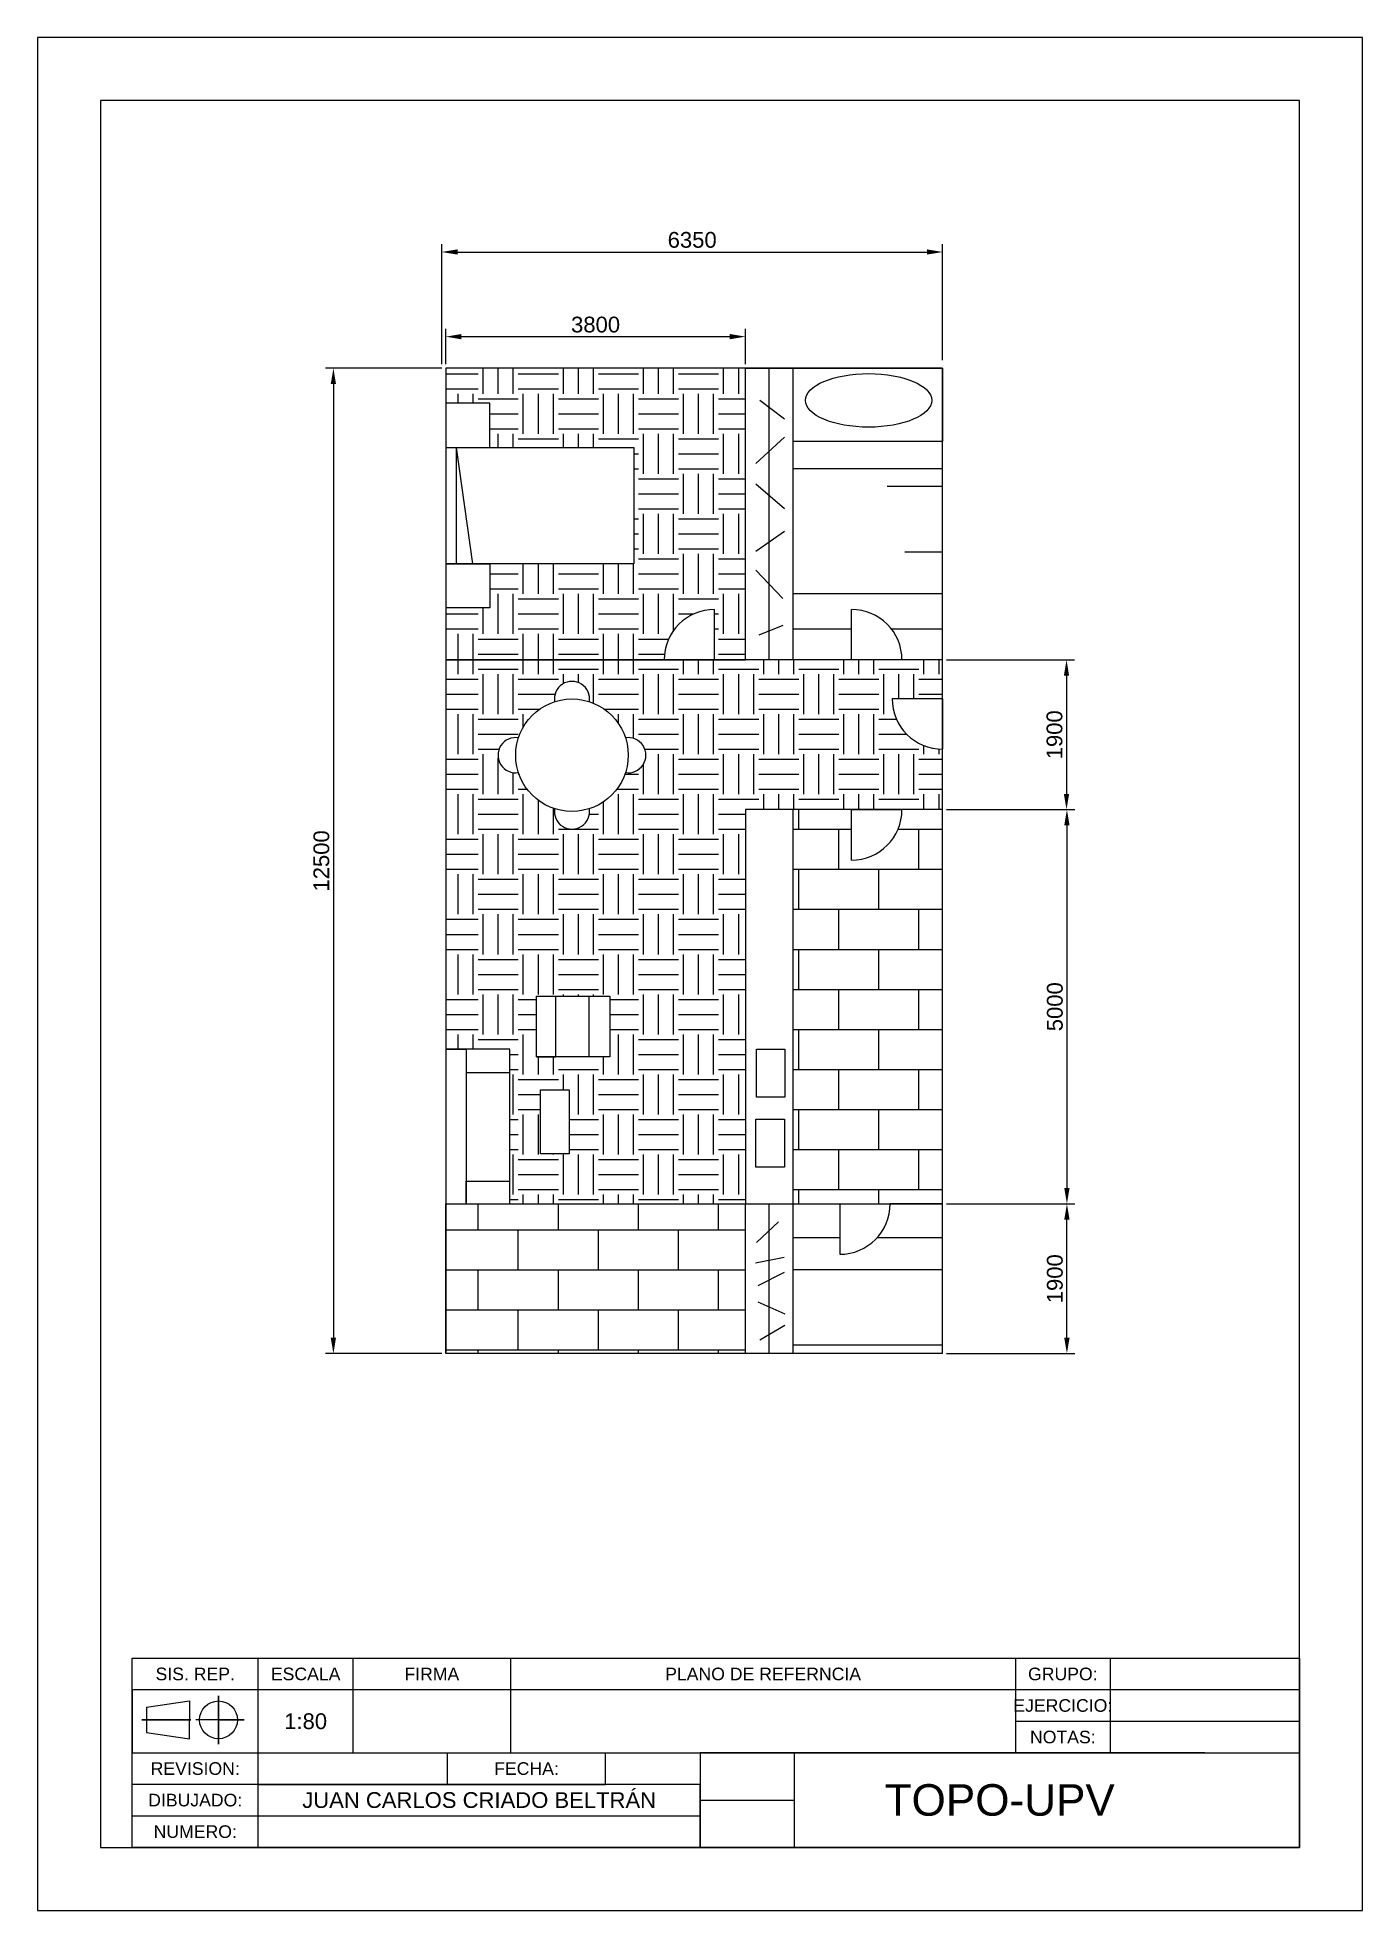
# Model space of a CAD drawing. Header units: millimetres. Extents: x 0 to 210, y 0 to 297.
import ezdxf

# ---------------------------------------------------------------- set-up
doc = ezdxf.new("R2010")
doc.units = ezdxf.units.MM
for name, color, linetype in [('Cotas', 1, 'Continuous'), ('Dibujo', 7, 'Continuous'), ('Sombreado', 7, 'Continuous')]:
    doc.layers.add(name, color=color, linetype=linetype)
doc.styles.get("Standard").update_dxf_attribs({"font": 'arial.ttf'})
doc.dimstyles.new('ISO-25', dxfattribs={"dimtxt": 2.5, "dimasz": 2.5, "dimexe": 1.25, "dimexo": 0.625, "dimtad": 1, "dimdec": 1, "dimlfac": 80, "dimtxsty": 'Standard', "dimcen": 2.5, "dimadec": 0, "dimazin": 0, "dimtfac": 1, "dimtdec": 1, "dimtmove": 0, "dimatfit": 3, "dimfxl": 1, "dimarcsym": 0})

# ---------------------------------------------------------------- blocks, each defined once
blk = doc.blocks.new('*D27')
at = {"layer": 'Cotas', "color": 0, "lineweight": -2, "transparency": 16777216}
for p, q in [((64.07, 244.56), (45.65, 244.56)), ((46.9, 242.06), (46.9, 90.81)), ((64.07, 88.31), (45.65, 88.31))]:
    blk.add_line(p, q, dxfattribs=at)
at = {"layer": 'Cotas', "color": 0, "transparency": 16777216}
for points in [[(46.48, 242.06), (47.31, 242.06), (46.9, 244.56)], [(46.48, 90.81), (47.31, 90.81), (46.9, 88.31)]]:
    blk.add_solid(points, dxfattribs=at)
at = {"layer": 'Defpoints', "color": 0, "transparency": 16777216}
for p in [(64.7, 244.56), (46.9, 88.31), (64.7, 88.31)]:
    blk.add_point(p, dxfattribs=at)
at = {"layer": 'Cotas', "color": 0, "transparency": 16777216, "insert": (45, 166.43), "char_height": 2.5, "attachment_point": 5, "rotation": 90}
blk.add_mtext('12500', dxfattribs=at)
blk = doc.blocks.new('*D28')
at = {"layer": 'Cotas', "color": 0, "lineweight": -2, "transparency": 16777216}
for p, q in [((64.7, 245.18), (64.7, 250.81)), ((67.2, 249.56), (109.7, 249.56)), ((112.2, 245.18), (112.2, 250.81))]:
    blk.add_line(p, q, dxfattribs=at)
at = {"layer": 'Cotas', "color": 0, "transparency": 16777216}
for points in [[(67.2, 249.98), (67.2, 249.14), (64.7, 249.56)], [(109.7, 249.98), (109.7, 249.14), (112.2, 249.56)]]:
    blk.add_solid(points, dxfattribs=at)
at = {"layer": 'Defpoints', "color": 0, "transparency": 16777216}
for p in [(112.2, 249.56), (64.7, 244.56), (112.2, 244.56)]:
    blk.add_point(p, dxfattribs=at)
at = {"layer": 'Cotas', "color": 0, "transparency": 16777216, "insert": (88.45, 251.46), "char_height": 2.5, "attachment_point": 5}
blk.add_mtext('3800', dxfattribs=at)
blk = doc.blocks.new('*D29')
at = {"layer": 'Cotas', "color": 0, "lineweight": -2, "transparency": 16777216}
for p, q in [((64.07, 245.18), (64.07, 264.23)), ((66.57, 262.98), (140.95, 262.98)), ((143.45, 245.81), (143.45, 264.23))]:
    blk.add_line(p, q, dxfattribs=at)
at = {"layer": 'Cotas', "color": 0, "transparency": 16777216}
for points in [[(66.57, 263.4), (66.57, 262.57), (64.07, 262.98)], [(140.95, 263.4), (140.95, 262.57), (143.45, 262.98)]]:
    blk.add_solid(points, dxfattribs=at)
at = {"layer": 'Defpoints', "color": 0, "transparency": 16777216}
for p in [(143.45, 262.98), (64.07, 244.56), (143.45, 245.18)]:
    blk.add_point(p, dxfattribs=at)
at = {"layer": 'Cotas', "color": 0, "transparency": 16777216, "insert": (103.76, 264.89), "char_height": 2.5, "attachment_point": 5}
blk.add_mtext('6350', dxfattribs=at)
blk = doc.blocks.new('*D30')
at = {"layer": 'Cotas', "color": 0, "lineweight": -2, "transparency": 16777216}
for p, q in [((144.07, 198.31), (164.34, 198.31)), ((163.09, 195.81), (163.09, 177.06)), ((144.07, 174.56), (164.34, 174.56))]:
    blk.add_line(p, q, dxfattribs=at)
at = {"layer": 'Cotas', "color": 0, "transparency": 16777216}
for points in [[(162.67, 195.81), (163.5, 195.81), (163.09, 198.31)], [(162.67, 177.06), (163.5, 177.06), (163.09, 174.56)]]:
    blk.add_solid(points, dxfattribs=at)
at = {"layer": 'Defpoints', "color": 0, "transparency": 16777216}
for p in [(143.45, 198.31), (143.45, 174.56), (163.09, 174.56)]:
    blk.add_point(p, dxfattribs=at)
at = {"layer": 'Cotas', "color": 0, "transparency": 16777216, "insert": (161.19, 186.43), "char_height": 2.5, "attachment_point": 5, "rotation": 90}
blk.add_mtext('1900', dxfattribs=at)
blk = doc.blocks.new('*D31')
at = {"layer": 'Cotas', "color": 0, "lineweight": -2, "transparency": 16777216}
for p, q in [((144.07, 174.56), (164.4, 174.56)), ((163.15, 172.06), (163.15, 114.56)), ((144.07, 112.06), (164.4, 112.06))]:
    blk.add_line(p, q, dxfattribs=at)
at = {"layer": 'Cotas', "color": 0, "transparency": 16777216}
for points in [[(162.73, 172.06), (163.57, 172.06), (163.15, 174.56)], [(162.73, 114.56), (163.57, 114.56), (163.15, 112.06)]]:
    blk.add_solid(points, dxfattribs=at)
at = {"layer": 'Defpoints', "color": 0, "transparency": 16777216}
for p in [(143.45, 174.56), (143.45, 112.06), (163.15, 112.06)]:
    blk.add_point(p, dxfattribs=at)
at = {"layer": 'Cotas', "color": 0, "transparency": 16777216, "insert": (161.25, 143.31), "char_height": 2.5, "attachment_point": 5, "rotation": 90}
blk.add_mtext('5000', dxfattribs=at)
blk = doc.blocks.new('*D32')
at = {"layer": 'Cotas', "color": 0, "lineweight": -2, "transparency": 16777216}
for p, q in [((144.7, 112.06), (164.4, 112.06)), ((163.15, 90.81), (163.15, 109.56)), ((144.07, 88.31), (164.4, 88.31))]:
    blk.add_line(p, q, dxfattribs=at)
at = {"layer": 'Cotas', "color": 0, "transparency": 16777216}
for points in [[(162.73, 109.56), (163.57, 109.56), (163.15, 112.06)], [(162.73, 90.81), (163.57, 90.81), (163.15, 88.31)]]:
    blk.add_solid(points, dxfattribs=at)
at = {"layer": 'Defpoints', "color": 0, "transparency": 16777216}
for p in [(144.07, 112.06), (163.15, 112.06), (143.45, 88.31)]:
    blk.add_point(p, dxfattribs=at)
at = {"layer": 'Cotas', "color": 0, "transparency": 16777216, "insert": (161.25, 100.18), "char_height": 2.5, "attachment_point": 5, "rotation": 90}
blk.add_mtext('1900', dxfattribs=at)

msp = doc.modelspace()

# ---------------------------------------------------------------- hatches: boundary and pattern name
at = {"layer": 'Sombreado'}
h = msp.add_hatch(dxfattribs=at)
h.set_pattern_fill('EARTH', color=42)
h.paths.add_polyline_path([(112.1973, 244.559), (64.6973, 244.559), (64.6973, 238.9885), (71.6973, 238.9885), (71.6973, 231.9885), (94.5177, 231.9885), (94.5177, 213.5496), (71.6973, 213.5496), (71.6973, 206.5496), (64.6973, 206.5496), (64.6973, 198.309), (99.3162, 198.309, -0.41421356), (107.3162, 206.309), (107.3162, 203.309), (107.3162, 198.309), (112.1973, 198.309)])
h = msp.add_hatch(dxfattribs=at)
h.set_pattern_fill('AR-RROOF', color=142)
h.paths.add_polyline_path([(143.4473, 232.9117), (119.6973, 232.9117), (119.6973, 198.309), (129.0112, 198.309), (129.0112, 206.309, -0.41421356), (137.0112, 198.309), (143.4473, 198.309)])
h = msp.add_hatch(dxfattribs=at)
h.set_pattern_fill('EARTH', color=42)
h.paths.add_polyline_path([(143.4473, 183.1805), (143.4473, 184.137, -0.41421356), (135.4473, 192.137), (138.4473, 192.137), (143.4473, 192.137), (143.4473, 198.309), (64.6973, 198.309), (64.6973, 136.5646), (67.9173, 136.5646), (74.8874, 136.5646), (74.8874, 112.059), (112.1973, 112.059), (112.1973, 174.559), (143.4473, 174.559)])
h.paths.add_polyline_path([(93.1895, 180.43, -0.2398096), (87.4693, 174.7098, -1.17115131), (81.9487, 174.7098, -0.2398096), (76.2285, 180.43, -1.17115131), (76.2285, 185.9505, -0.2398096), (81.9487, 191.6708, -1.17115131), (87.4693, 191.6708, -0.2398096), (93.1895, 185.9505, -1.17115131)], flags=16)
h.paths.add_polyline_path([(90.6942, 144.9634), (90.6942, 135.3619), (79.0784, 135.3619), (79.0784, 144.9634)], flags=16)
h.paths.add_polyline_path([(84.2501, 130.149), (84.2501, 119.991), (79.7025, 119.991), (79.7025, 130.149)], flags=16)
h = msp.add_hatch(dxfattribs=at)
h.set_pattern_fill('BRICK', color=94)
h.paths.add_polyline_path([(143.4473, 174.559), (137.0112, 174.559, -0.41421356), (129.0112, 166.559), (129.0112, 174.559), (119.6973, 174.559), (119.6973, 112.059), (143.4473, 112.059)])
h = msp.add_hatch(dxfattribs=at)
h.set_pattern_fill('BRICK', color=94)
h.paths.add_polyline_path([(112.1973, 112.059), (64.6973, 112.059), (64.6973, 88.309), (112.1973, 88.309)])
h = msp.add_hatch(dxfattribs=at)
h.set_pattern_fill('AR-RROOF', color=142)
h.paths.add_polyline_path([(143.4473, 112.059), (135.1505, 112.059, -0.41421356), (127.1505, 104.059), (127.1505, 107.059), (127.1505, 112.059), (119.6973, 112.059), (119.6973, 88.309), (143.4473, 88.309)])

# ---------------------------------------------------------------- linework, layer by layer
for p, q in [((15, 10), (15, 40)), ((15, 40), (200, 40)), ((35, 10), (35, 40)), ((35, 40), (50, 40)), ((50, 40), (50, 25)), ((75, 25), (75, 40)), ((75, 40), (155, 40)), ((155, 40), (155, 25)), ((155, 40), (170, 40)), ((170, 40), (170, 25)), ((200, 40), (200, 10)), ((200, 40), (200, 35)), ((200, 35), (15, 35)), ((15, 35), (15, 25)), ((17.2657, 32.232), (24.1075, 33.232)), ((24.1075, 33.232), (24.1075, 30.232)), ((28.6919, 33.232), (28.6919, 34.0293)), ((28.6919, 34.0293), (28.6919, 26.359)), ((28.6919, 30.232), (28.6919, 33.232)), ((28.6919, 33.232), (28.6919, 30.232)), ((200, 35), (200, 30)), ((15, 30.232), (15, 32.232)), ((15, 30.232), (15, 28.232)), ((17.2657, 30.232), (16.5196, 30.232)), ((16.5196, 30.232), (24.1075, 30.232)), ((17.2657, 32.232), (17.2657, 30.232)), ((24.1075, 30.232), (17.2657, 30.232)), ((17.2657, 30.232), (17.2657, 28.232)), ((24.1075, 27.232), (24.1075, 30.232)), ((24.1075, 30.232), (24.2075, 30.232)), ((24.2075, 30.232), (24.3075, 30.232)), ((24.3075, 30.232), (24.2075, 30.232)), ((32.7795, 30.232), (25.1036, 30.232)), ((28.6919, 30.232), (25.6919, 30.232)), ((28.6919, 30.232), (31.6919, 30.232)), ((31.6919, 30.232), (28.6919, 30.232)), ((28.6919, 30.232), (28.6919, 27.232)), ((28.6919, 26.359), (28.6919, 30.232)), ((28.6919, 30.232), (32.7795, 30.232)), ((200, 30), (155, 30)), ((17.2657, 28.232), (24.1075, 27.232)), ((15, 25), (200, 25)), ((50, 25), (75, 25)), ((65, 20), (65, 25)), ((90, 20), (90, 25)), ((185, 25), (105, 25)), ((120, 25), (105, 25)), ((105, 25), (105, 10)), ((120, 10), (120, 25)), ((200, 25), (200, 10)), ((105, 20), (15, 20)), ((35, 20), (65, 20)), ((65, 20), (90, 20)), ((105, 15), (105, 20)), ((15, 10), (15, 15)), ((15, 15), (105, 15)), ((105, 10), (105, 17.5)), ((105, 17.5), (120, 17.5)), ((200, 10), (15, 10)), ((90, 10), (20, 10)), ((105, 10), (35, 10)), ((105, 10), (90, 10)), ((200, 10), (120, 10)), ((200, 10), (185, 10))]:
    msp.add_line(p, q)
for points in [[(0, 0), (210, 0), (210, 297), (0, 297)], [(10, 10), (200, 10), (200, 287), (10, 287)]]:
    msp.add_lwpolyline(points, close=True)
msp.add_circle((28.6919, 30.232), 3)
at = {"layer": 'Dibujo'}
for p, q in [((143.4473, 244.559), (64.6973, 244.559)), ((64.6973, 244.559), (64.6973, 88.309)), ((64.6973, 244.559), (64.6973, 231.9885)), ((112.1973, 198.309), (112.1973, 244.559)), ((112.1973, 244.559), (119.6973, 244.559)), ((115.9473, 198.309), (115.9473, 244.559)), ((119.6973, 244.559), (119.6973, 198.309)), ((119.6973, 244.559), (143.4473, 244.559)), ((143.4473, 88.309), (143.4473, 244.559)), ((143.4473, 244.559), (143.4473, 232.9117)), ((114.4788, 239.5126), (118.4109, 236.5127)), ((64.6973, 231.9885), (94.5177, 231.9885)), ((66.4058, 213.5496), (66.4058, 231.9885)), ((69.0108, 213.5496), (66.4058, 231.9885)), ((94.5177, 231.9885), (94.5177, 213.5496)), ((118.4109, 233.5974), (113.8445, 229.4567)), ((143.4473, 232.9117), (119.6973, 232.9117)), ((113.8445, 226.2034), (118.3687, 222.3162)), ((118.3687, 218.6403), (113.8445, 215.5137)), ((94.5177, 213.5496), (64.6973, 213.5496)), ((64.6973, 213.5496), (66.4058, 213.5496)), ((64.6973, 213.5496), (71.6973, 213.5496)), ((66.4058, 213.5496), (69.0108, 213.5496)), ((71.6973, 213.5496), (71.6973, 206.5496)), ((113.8445, 212.5139), (118.149, 208.0628)), ((71.6973, 206.5496), (64.6973, 206.5496)), ((107.3162, 203.309), (107.3162, 206.309)), ((129.0112, 198.309), (129.0112, 206.309)), ((107.3162, 198.309), (107.3162, 203.309)), ((118.149, 203.783), (114.3326, 202.2151)), ((143.4473, 198.309), (64.6973, 198.309)), ((64.6973, 198.309), (112.1973, 198.309)), ((112.1973, 198.309), (107.3162, 198.309)), ((137.0112, 198.309), (129.0112, 198.309)), ((143.4473, 198.309), (137.0112, 198.309)), ((143.4473, 174.559), (143.4473, 198.309)), ((138.4473, 192.137), (135.4473, 192.137)), ((143.4473, 192.137), (138.4473, 192.137)), ((143.4473, 183.1805), (143.4473, 192.137)), ((143.4473, 192.137), (143.4473, 184.137)), ((143.4473, 174.559), (143.4473, 183.1805)), ((143.4473, 174.559), (112.1973, 174.559)), ((112.1973, 174.559), (112.1973, 112.059)), ((119.6973, 174.559), (119.6973, 112.059)), ((129.0112, 166.559), (129.0112, 174.559)), ((129.0112, 174.559), (137.0112, 174.559)), ((143.4473, 174.559), (137.0112, 174.559)), ((143.4473, 112.059), (143.4473, 174.559)), ((143.4473, 88.309), (143.4473, 174.559)), ((82.1615, 135.3619), (82.1615, 144.9634)), ((82.1615, 144.9634), (87.3958, 144.9634)), ((87.3958, 144.9634), (87.3958, 135.3619)), ((64.6973, 136.5646), (67.9173, 136.5646)), ((67.9173, 136.5646), (67.9173, 112.059)), ((79.0784, 135.3619), (82.1615, 135.3619)), ((74.8874, 132.8541), (67.9173, 132.8541)), ((74.8874, 115.6576), (74.8874, 132.8541)), ((67.9173, 112.059), (67.9173, 115.6576)), ((67.9173, 115.6576), (74.8874, 115.6576)), ((64.6973, 88.309), (64.6973, 112.059)), ((64.6973, 112.059), (143.4473, 112.059)), ((112.1973, 88.309), (112.1973, 112.059)), ((115.9473, 88.309), (115.9473, 112.059)), ((119.6973, 112.059), (119.6973, 88.309)), ((127.1505, 112.059), (127.1505, 107.059)), ((143.4473, 112.059), (135.1505, 112.059)), ((113.9535, 105.9436), (117.4302, 109.2175)), ((127.1505, 107.059), (127.1505, 104.059)), ((113.7902, 102.7177), (118.3368, 103.5863)), ((118.3368, 101.181), (114.1914, 99.0429)), ((114.1914, 96.504), (118.4706, 94.6331)), ((118.4706, 92.7623), (114.4588, 90.4238)), ((143.4473, 88.309), (64.6973, 88.309)), ((119.6973, 88.309), (112.1973, 88.309))]:
    msp.add_line(p, q, dxfattribs=at)
for points in [[(64.6973, 231.9885), (71.6973, 231.9885), (71.6973, 238.9885), (64.6973, 238.9885)], [(79.0784, 144.9634), (90.6942, 144.9634), (90.6942, 135.3619), (79.0784, 135.3619)], [(64.6973, 112.059), (74.8874, 112.059), (74.8874, 136.5646), (64.6973, 136.5646)], [(113.933, 136.5729), (118.4502, 136.5729), (118.4502, 128.9778), (113.933, 128.9778)], [(79.7025, 130.149), (84.2501, 130.149), (84.2501, 119.991), (79.7025, 119.991)], [(113.8613, 125.4668), (118.3786, 125.4668), (118.3786, 117.8716), (113.8613, 117.8716)]]:
    msp.add_lwpolyline(points, close=True, dxfattribs=at)
msp.add_circle((84.709, 183.1903), 8.9184, dxfattribs=at)
for centre, radius, start, end in [((107.3162, 198.309), 8, 90, 180), ((129.0112, 198.309), 8, 0, 90), ((84.709, 192.1087), 2.7948, 350.985418, 189.014582), ((143.4473, 192.137), 8, 180, 270), ((75.7906, 183.1903), 2.7948, 80.985418, 279.014582), ((93.6274, 183.1903), 2.7948, 260.985418, 99.014582), ((84.709, 174.2719), 2.7948, 170.985418, 9.014582), ((129.0112, 174.559), 8, 270, 0), ((127.1505, 112.059), 8, 270, 0)]:
    msp.add_arc(centre, radius, start, end, dxfattribs=at)
msp.add_ellipse((131.7196, 239.4577), major_axis=(-10.0044, 0), ratio=0.4247028, dxfattribs=at)

# ---------------------------------------------------------------- texts
at = {"attachment_point": 5}
for s, width, insert, char_height in [('\\pt6,10,14,16;SIS. REP.', 20, (25, 37.5), 2), ('ESCALA', 15, (42.5, 37.5), 2), ('FIRMA', 25, (62.5, 37.5), 2), ('PLANO DE REFERNCIA', 80, (115, 37.5), 2), ('GRUPO:', 15, (162.5, 37.5), 2), ('EJERCICIO:', 15, (162.5, 32.5), 2), ('NOTAS:', 15, (162.5, 27.5), 2), ('REVISION:', 20, (25, 22.5), 2), ('FECHA:', 25, (77.5, 22.5), 2), ('DIBUJADO:', 20, (25, 17.5), 2), ('TOPO-UPV', 65, (152.5, 17.5), 5), ('NUMERO:', 20, (25, 12.5), 2)]:
    msp.add_mtext_dynamic_manual_height_columns(s, width=width, gutter_width=12.5, heights=[0], dxfattribs=dict(at, insert=insert, char_height=char_height))
at = {"layer": 'Dibujo', "insert": (42.5, 30), "char_height": 2.5, "attachment_point": 5}
msp.add_mtext_dynamic_manual_height_columns('1:80', width=15, gutter_width=12.5, heights=[0], dxfattribs=at)
at = {"layer": 'Sombreado', "insert": (70, 17.5), "char_height": 2.5, "attachment_point": 5}
msp.add_mtext_dynamic_manual_height_columns('JUAN CARLOS CRIADO BELTRÁN', width=70, gutter_width=12.5, heights=[0], dxfattribs=at)

# ---------------------------------------------------------------- dimensions: what is measured, and where the dimension line sits
at = {"layer": 'Cotas'}
for base, p1, p2, picture, middle in [((143.4473, 262.9828), (64.0723, 244.559), (143.4473, 245.184), '*D29', (103.7598, 264.885)), ((112.1973, 249.559), (64.6973, 244.559), (112.1973, 244.559), '*D28', (88.4473, 251.4613))]:
    dim = msp.add_linear_dim(base=base, p1=p1, p2=p2, dimstyle='ISO-25', dxfattribs=at)
    dim.commit()
    dim.dimension.update_dxf_attribs({"geometry": picture, "text_midpoint": middle})
for base, p1, p2, picture, middle in [((46.8975, 88.309), (64.6973, 244.559), (64.6973, 88.309), '*D27', (44.9961, 166.434)), ((163.0867, 174.559), (143.4473, 198.309), (143.4473, 174.559), '*D30', (161.1852, 186.434)), ((163.1516, 112.059), (143.4473, 174.559), (143.4473, 112.059), '*D31', (161.2502, 143.309)), ((163.1516, 112.059), (143.4473, 88.309), (144.0723, 112.059), '*D32', (161.2502, 100.184))]:
    dim = msp.add_linear_dim(base=base, p1=p1, p2=p2, angle=90, dimstyle='ISO-25', dxfattribs=at)
    dim.commit()
    dim.dimension.update_dxf_attribs({"geometry": picture, "text_midpoint": middle})

doc.saveas('drawing.dxf')
